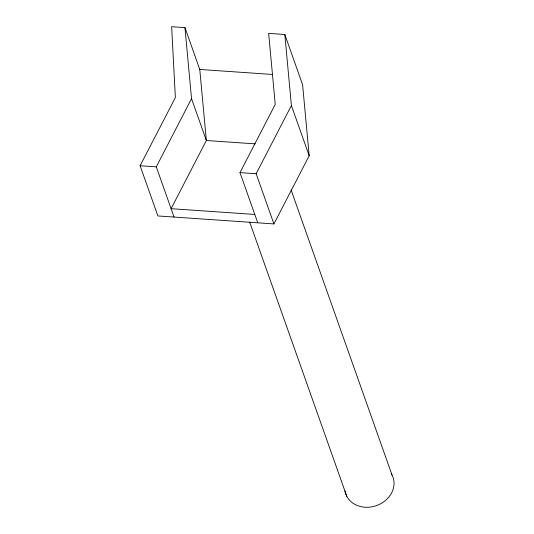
<?xml version="1.0" encoding="UTF-8"?>
<svg xmlns="http://www.w3.org/2000/svg" width="534" height="534" viewBox="0 0 534 534"><rect width="100%" height="100%" fill="white"/><g stroke="black" fill="none" stroke-linecap="round" stroke-linejoin="round"><path stroke-width="0.8" d="M257.755 222.811L239.98 172.609L275.237 104.43L268.649 33.375L284.816 34.49L302.591 84.692L309.186 155.748L273.922 223.926L157.89 215.943L140.108 165.734L175.372 97.562L171.634 26.7L184.951 27.614L199.763 69.453L206.358 140.509L171.094 208.687L254.791 214.448M174.057 217.051L156.282 166.848L191.539 98.67L184.951 27.614M273.922 223.926L256.146 173.724L291.404 105.545L284.816 34.49M199.763 69.453L272.687 74.473M255.245 143.873L206.358 140.509L191.539 98.67M140.108 165.734L156.282 166.848M239.98 172.609L256.146 173.724M291.404 105.545L309.186 155.748M291.037 189.81L392.016 474.96M249.685 222.111L346.766 496.266M391.222 473.585A25.058 21.227 -19.5 0 1 377.037 505.418A25.058 21.227 -19.5 0 1 344.997 491.013"/></g></svg>
